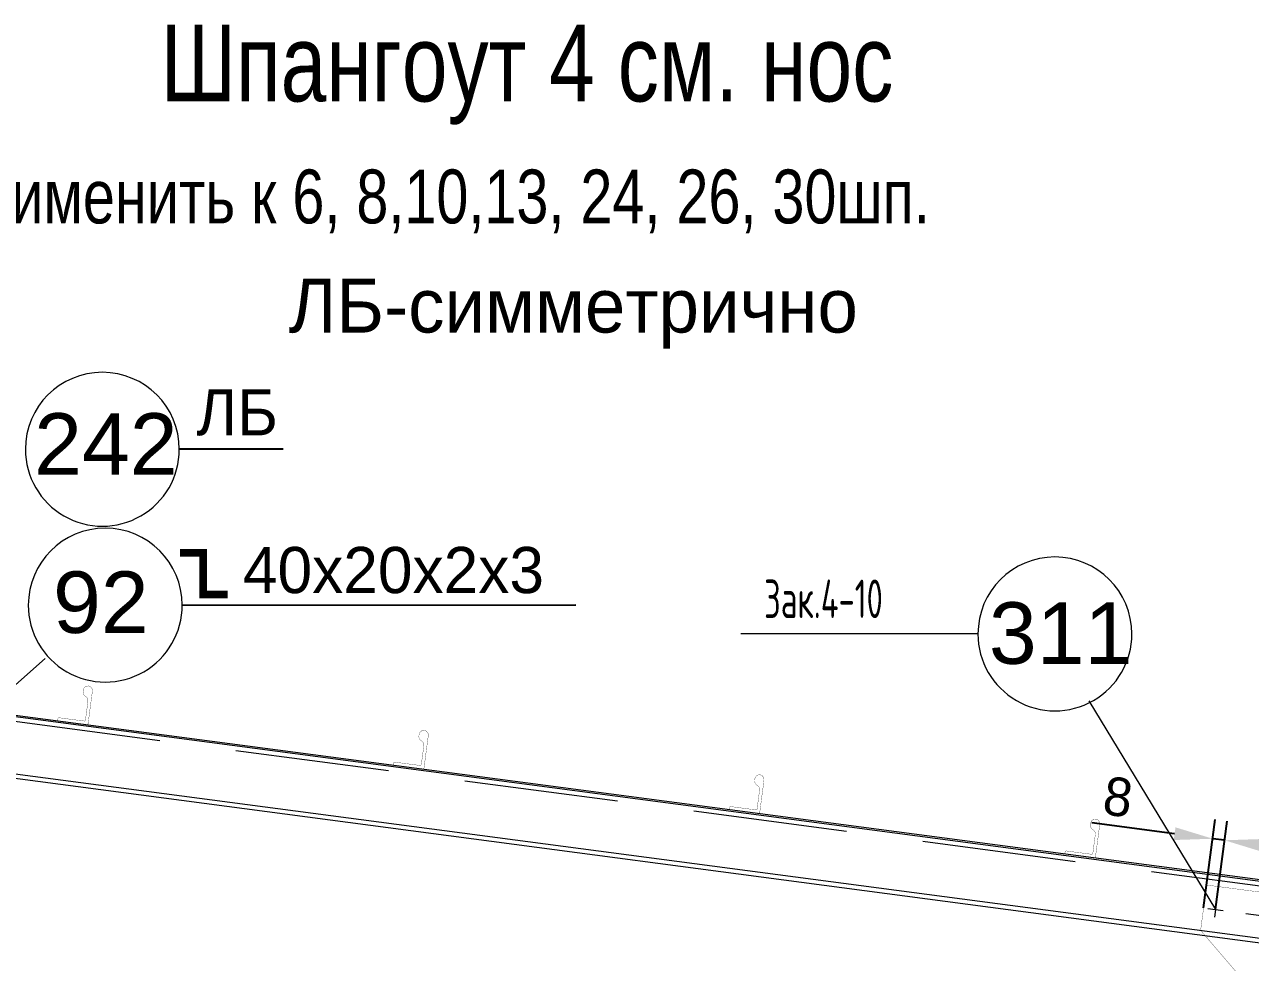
# Model space of a CAD drawing. Header units: millimetres. Extents: x 42007 to 66124, y -556 to 6894.
# Drawn here: x 61191 to 61987, y 3982 to 4591 of the extents above; entities that cross this region are included whole.
import ezdxf
from ezdxf.enums import TextEntityAlignment as Align

# ---------------------------------------------------------------- set-up
doc = ezdxf.new("R2010")
doc.units = ezdxf.units.MM
for name, pattern in [('K5LT32769', [0]), ('K5LT32782', [150, 100, -50]), ('K5LT32790', [520, 450, -30, 10, -30])]:
    doc.linetypes.add(name, pattern=pattern)
doc.layers.get('Defpoints').update_dxf_attribs({"color": 250})
doc.layers.add('pen_7', color=1, linetype='Continuous')
doc.styles.add('KTEXTSTYLE', font='GOST_AU.SHX', dxfattribs={"width": 0.96, "height": 5})
doc.styles.add('style5', font='arial.ttf', dxfattribs={"height": 3})
doc.dimstyles.new('ISO-10', dxfattribs={"dimscale": 10, "dimtxt": 2.5, "dimasz": 2.5, "dimexe": 1.25, "dimexo": 0, "dimtad": 1, "dimdec": 0, "dimtxsty": 'Standard', "dimcen": 2.5, "dimclrd": 7, "dimclre": 7, "dimclrt": 6, "dimadec": 0, "dimazin": 0, "dimtfac": 1, "dimtdec": 0, "dimtmove": 0, "dimatfit": 3, "dimfxl": 1, "dimarcsym": 0})

# ---------------------------------------------------------------- blocks, each defined once
blk = doc.blocks.new('*D453')
at = {"color": 7, "lineweight": -2, "transparency": 16777216}
for p, q in [((61937.87, 4065.7), (61884.18, 4072.8)), ((61956.71, 4017.44), (61964.3, 4074.81)), ((61964.35, 4016.43), (61971.94, 4073.8)), ((61970.3, 4061.41), (61962.66, 4062.42)), ((61995.08, 4058.13), (62019.86, 4054.85))]:
    blk.add_line(p, q, dxfattribs=at)
at = {"color": 7, "transparency": 16777216}
for points in [[(61938.42, 4069.83), (61937.33, 4061.57), (61962.66, 4062.42)], [(61995.63, 4062.26), (61994.53, 4054), (61970.3, 4061.41)]]:
    blk.add_solid(points, dxfattribs=at)
at = {"layer": 'Defpoints', "color": 0, "transparency": 16777216}
for p in [(61962.66, 4062.42), (61956.71, 4017.44), (61964.35, 4016.43)]:
    blk.add_point(p, dxfattribs=at)
at = {"color": 6, "transparency": 16777216, "insert": (61901.09, 4089.48), "char_height": 25, "attachment_point": 5, "rotation": 352.46449}
blk.add_mtext('8', dxfattribs=at)

msp = doc.modelspace()

# ---------------------------------------------------------------- linework, layer by layer
at = {"color": 0}
for p, q in [((61358.818, 4315.495), (61291.328, 4315.495)), ((61293.209, 4214.209), (61548.904, 4214.331))]:
    msp.add_line(p, q, dxfattribs=at)
at = {"color": 7, "linetype": 'K5LT32769', "lineweight": 18}
for p, q in [((61810.107, 4195.501), (61656.025, 4195.501)), ((61204.133, 4179.64), (61146.783, 4128.405)), ((61031.111, 4162.1), (62103.941, 4020.183)), ((61031.242, 4163.092), (62104.072, 4021.175)), ((61882.115, 4152.095), (61964.346, 4016.428)), ((62102.525, 3983.048), (60984.6, 4130.931)), ((62102.131, 3980.074), (60984.6, 4127.904)), ((61959.389, 4017.083), (61969.303, 4015.772)), ((61965.001, 4021.384), (61963.69, 4011.471)), ((61984.173, 4013.805), (61994.087, 4012.493))]:
    msp.add_line(p, q, dxfattribs=at)
at = {"color": 7, "linetype": 'K5LT32782', "lineweight": 18}
msp.add_line((61030.717, 4159.126), (62103.548, 4017.209), dxfattribs=at)
at = {"color": 0, "const_width": 5}
msp.add_lwpolyline([(61291.843, 4248.101), (61306.868, 4248.101), (61306.868, 4221.073), (61322.644, 4221.073)], dxfattribs=at)
at = {"color": 7, "linetype": 'K5LT32769', "const_width": 0.18}
for points in [[(61232.051, 4137.133), (61234.857, 4158.349), (61234.655, 4159.888), (61233.711, 4161.121), (61232.276, 4161.716), (61230.737, 4161.514), (61229.504, 4160.57), (61228.909, 4159.135), (61228.759, 4157.999), (61228.817, 4156.9), (61229.268, 4155.896), (61230.051, 4155.122), (61230.683, 4154.694), (61231.466, 4153.92), (61231.917, 4152.915), (61231.976, 4151.816), (61230.33, 4139.378), (61229.657, 4138.862), (61213.002, 4141.065), (61212.328, 4140.549), (61212.145, 4139.161), (61231.377, 4136.617), (61232.051, 4137.133)], [(61450.251, 4108.269), (61453.057, 4129.484), (61452.855, 4131.024), (61451.911, 4132.257), (61450.476, 4132.852), (61448.937, 4132.65), (61447.704, 4131.706), (61447.109, 4130.271), (61446.959, 4129.135), (61447.017, 4128.036), (61447.468, 4127.032), (61448.251, 4126.258), (61448.883, 4125.829), (61449.666, 4125.055), (61450.117, 4124.051), (61450.175, 4122.952), (61448.53, 4110.514), (61447.857, 4109.998), (61431.202, 4112.201), (61430.528, 4111.685), (61430.345, 4110.297), (61449.577, 4107.753), (61450.251, 4108.269)], [(61668.348, 4079.419), (61671.155, 4100.634), (61670.953, 4102.174), (61670.008, 4103.406), (61668.574, 4104.001), (61667.034, 4103.8), (61665.802, 4102.855), (61665.207, 4101.421), (61665.056, 4100.285), (61665.115, 4099.185), (61665.565, 4098.181), (61666.348, 4097.407), (61666.981, 4096.979), (61667.764, 4096.205), (61668.215, 4095.201), (61668.273, 4094.101), (61666.628, 4081.664), (61665.954, 4081.148), (61649.299, 4083.351), (61648.626, 4082.835), (61648.442, 4081.447), (61667.675, 4078.903), (61668.348, 4079.419)], [(61886.451, 4050.567), (61889.258, 4071.783), (61889.056, 4073.322), (61888.111, 4074.555), (61886.677, 4075.15), (61885.137, 4074.948), (61883.905, 4074.004), (61883.31, 4072.569), (61883.159, 4071.434), (61883.217, 4070.334), (61883.668, 4069.33), (61884.451, 4068.556), (61885.084, 4068.128), (61885.867, 4067.354), (61886.318, 4066.349), (61886.376, 4065.25), (61884.731, 4052.812), (61884.057, 4052.296), (61867.402, 4054.5), (61866.729, 4053.983), (61866.545, 4052.595), (61885.778, 4050.051), (61886.451, 4050.567)], [(61958.712, 4032.334), (61954.748, 4002.867), (61997.705, 3952.746)]]:
    msp.add_lwpolyline(points, dxfattribs=at)
at = {"color": 7, "linetype": 'K5LT32790', "const_width": 0.18}
msp.add_lwpolyline([(61958.712, 4032.334), (62102.463, 4013.318), (62098.5, 3983.89)], dxfattribs=at)
at = {"color": 7, "linetype": 'K5LT32769', "lineweight": 18}
for centre, start, end in [((61241.328, 4315.495), 0, 179.999977), ((61241.328, 4315.495), 179.999977, 0), ((61243.209, 4214.209), 0, 179.999977), ((61860.107, 4195.501), 0, 179.999977), ((61243.209, 4214.209), 179.999977, 0), ((61860.107, 4195.501), 179.999977, 0)]:
    msp.add_arc(centre, 50, start, end, dxfattribs=at)

# ---------------------------------------------------------------- texts
at = {"color": 7, "style": 'KTEXTSTYLE', "width": 0.765}
msp.add_text('Зак.4-10', height=25, dxfattribs=at).set_placement((61671.186, 4205.826))
at = {"color": 7, "attachment_point": 1, "style": 'style5'}
for s, insert, char_height in [('{\\H20.83x;\\W0.765;Шпангоут 4 см. нос}', (61279.252, 4591.491), 2.4), ('{\\H14.58x;\\W0.765;Применить к 6, 8,10,13, 24, 26, 30шп.}', (61134.422, 4497.26), 2.4), ('\\H3.5;\\W0.965;\\Q15;\\Q0;\\H35.00;ЛБ-симметрично', (61362.376, 4426.32), 2.4), ('\\H3.5;\\W0.965;\\Q15;\\Q0;\\H30.00;ЛБ', (61302.346, 4354.541), 3), ('{\\H10x;\\W0.965;40х20х2х3}', (61332.637, 4252.014), 3)]:
    msp.add_mtext(s, dxfattribs=dict(at, insert=insert, char_height=char_height))
at = {"layer": 'pen_7', "color": 2, "linetype": 'Continuous', "style": 'style5'}
for s, p in [('242', (61243.611, 4318.918)), ('92', (61240.37, 4216.116)), ('311', (61863.829, 4196.067))]:
    msp.add_text(s, height=40, dxfattribs=at).set_placement(p, align=Align.MIDDLE_CENTER)

# ---------------------------------------------------------------- dimensions: what is measured, and where the dimension line sits
at = {"color": 0}
dim = msp.add_linear_dim(base=(61962.658, 4062.42), p1=(61964.346, 4016.428), p2=(61956.708, 4017.438), angle=172.464494, dimstyle='ISO-10', override={"dimfxl": 1.25}, dxfattribs=at)
dim.commit()
dim.dimension.update_dxf_attribs({"geometry": '*D453', "text_midpoint": (61898.633, 4070.89), "dimtype": 161})

doc.saveas('drawing.dxf')
